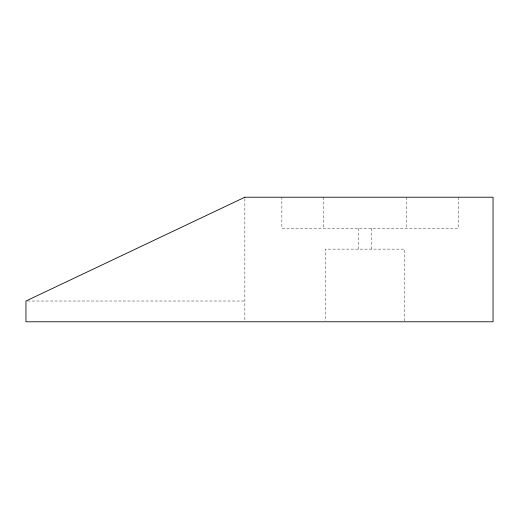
<?xml version="1.0" encoding="UTF-8"?>
<svg xmlns="http://www.w3.org/2000/svg" width="519" height="519" viewBox="0 0 519 519"><rect width="100%" height="100%" fill="white"/><g stroke="black" fill="none" stroke-linecap="round" stroke-linejoin="round"><path stroke-width="0.39" stroke-dasharray="2.6 1.95" d="M27.572 301.02L244.858 301.02M458.322 197.22L458.322 228.36L281.862 228.36L281.862 197.22M406.422 197.22L406.422 228.36M404.586 320.976L404.586 249.12L325.218 249.12L325.218 320.976M371.604 228.36L371.604 249.12M358.201 228.36L358.201 249.12M323.382 197.22L323.382 228.36M244.858 198.842L244.858 320.982"/><path stroke-width="0.78" d="M244.858 197.22L25.95 301.02L25.95 321.78L493.05 321.78L493.05 197.22L244.858 197.22"/></g></svg>
